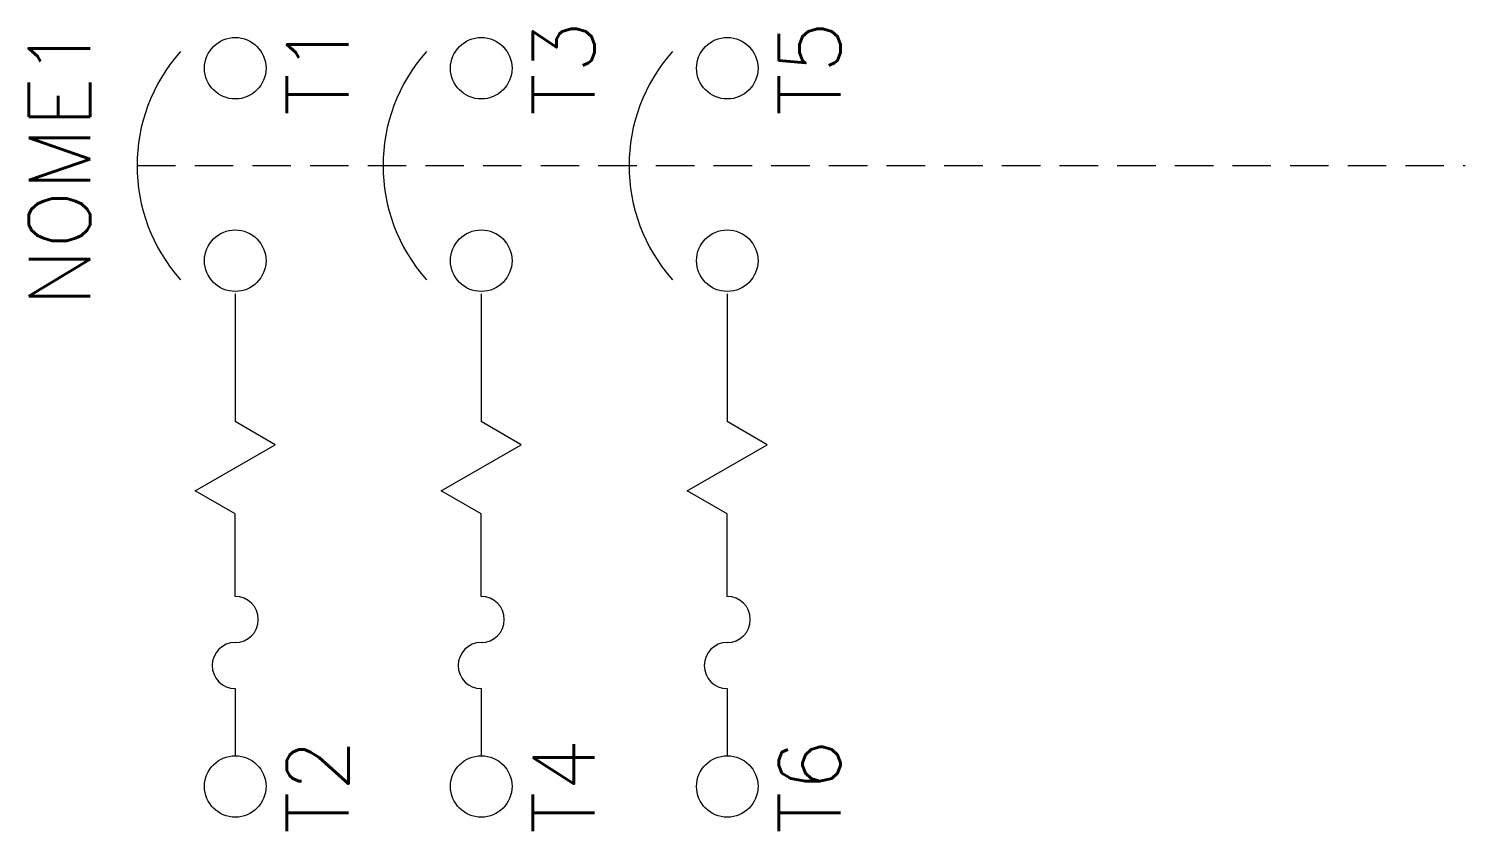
# Model space of a CAD drawing. Extents: x 349.6 to 396.3, y 189.4 to 215.5.
import ezdxf
from ezdxf.enums import TextEntityAlignment as Align

# ---------------------------------------------------------------- set-up
doc = ezdxf.new("R2010")
doc.units = 0
doc.header["$MEASUREMENT"] = 0
doc.linetypes.add('HIDDEN', pattern=[0.375, 0.25, -0.125])
doc.layers.get('0').update_dxf_attribs({"linetype": 'CONTINUOUS'})
doc.styles.add('ROMANS', font='romans')

msp = doc.modelspace()

# ---------------------------------------------------------------- linework, layer by layer
at = {"linetype": 'HIDDEN', "ltscale": 5}
msp.add_line((353.131, 211.092), (396.324, 211.092), dxfattribs=at)
at = {"linetype": 'Continuous'}
for p, q in [((356.324, 206.923), (356.324, 202.765)), ((364.324, 206.923), (364.324, 202.765)), ((372.324, 206.923), (372.324, 202.765)), ((357.623, 202.015), (356.324, 202.765)), ((365.623, 202.015), (364.324, 202.765)), ((373.623, 202.015), (372.324, 202.765)), ((355.025, 200.515), (357.623, 202.015)), ((363.025, 200.515), (365.623, 202.015)), ((371.025, 200.515), (373.623, 202.015)), ((356.324, 199.765), (355.025, 200.515)), ((364.324, 199.765), (363.025, 200.515)), ((372.324, 199.765), (371.025, 200.515)), ((356.324, 197.081), (356.324, 199.765)), ((364.324, 197.081), (364.324, 199.765)), ((372.324, 197.081), (372.324, 199.765))]:
    msp.add_line(p, q, dxfattribs=at)
for p, q in [((356.324, 194.081), (356.324, 191.899)), ((364.324, 194.081), (364.324, 191.899)), ((372.324, 194.081), (372.324, 191.899))]:
    msp.add_line(p, q)
for centre in [(356.324, 214.26), (364.324, 214.26), (372.324, 214.26), (356.324, 208.001), (364.324, 208.001), (372.324, 208.001), (356.324, 190.899), (364.324, 190.899), (372.324, 190.899)]:
    msp.add_circle(centre, 1, dxfattribs=at)
for centre, radius, start, end in [((358.711, 211.092), 5.581, 138.3063, 221.6937), ((366.711, 211.092), 5.581, 138.3063, 221.6937), ((374.711, 211.092), 5.581, 138.3063, 221.6937), ((356.324, 196.331), 0.75, 270, 90), ((364.324, 196.331), 0.75, 270, 90), ((372.324, 196.331), 0.75, 270, 90), ((356.324, 194.831), 0.75, 90, 270), ((364.324, 194.831), 0.75, 90, 270), ((372.324, 194.831), 0.75, 90, 270)]:
    msp.add_arc(centre, radius, start, end, dxfattribs=at)

# ---------------------------------------------------------------- texts
at = {"lineweight": -3, "style": 'ROMANS'}
for tag, p in [('T3', (366.006, 214.26)), ('T5', (374.006, 214.26)), ('T1', (358.006, 214.26)), ('T2', (358.006, 190.899)), ('T4', (366.006, 190.899)), ('T6', (374.006, 190.899))]:
    msp.add_attdef(tag, text='', height=2, rotation=90, dxfattribs=at).set_placement(p, align=Align.TOP_CENTER)
msp.add_attdef('NOME1', text='', height=2, rotation=90, dxfattribs=at).set_placement((350.608, 211.092), align=Align.MIDDLE_CENTER)

doc.saveas('drawing.dxf')
